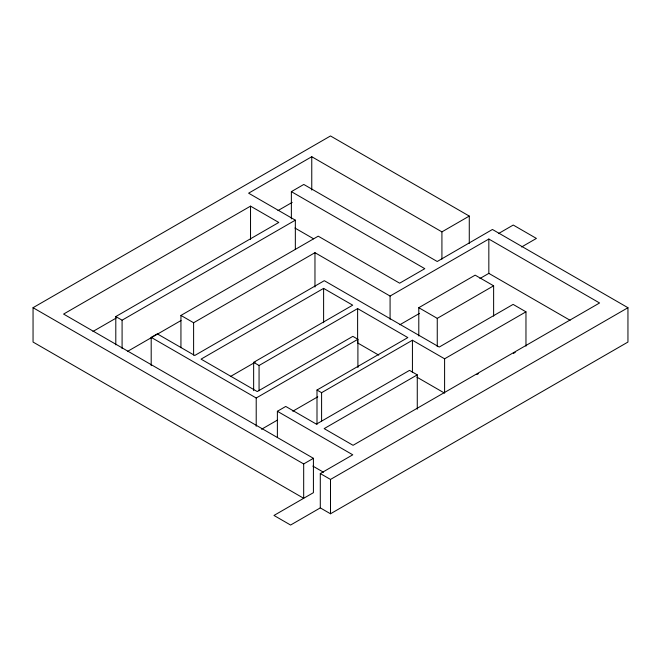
<?xml version="1.0" encoding="UTF-8"?>
<svg xmlns="http://www.w3.org/2000/svg" width="661" height="661" viewBox="0 0 661 661"><rect width="100%" height="100%" fill="white"/><g stroke="black" fill="none" stroke-linecap="round" stroke-linejoin="round"><path stroke-width="0.99" d="M33.05 307.695L303.68 463.939L303.68 498.295L33.05 342.051L33.05 307.695L330.5 135.959L469.277 216.081L469.277 243.364M469.277 216.081L441.92 231.871L311.761 156.723L248.61 193.186L295.343 220.163L295.343 249.47M115.799 344.852L115.799 316.561L278.785 222.46L250.527 206.141L63.588 314.074L313.421 458.313L313.421 492.668L273.976 515.448L290.592 525.041L320.296 507.888L330.5 513.779L627.95 342.051L627.95 307.712L492.437 229.474L437.227 261.5L303.796 184.46L291.369 191.64L291.369 218.907M277.959 210.595L292.195 202.382M92.961 331.467L116.113 318.106M115.799 316.561L122.087 320.188L295.343 220.163M180.94 347.744L180.94 315.429L318.214 236.175L399.649 283.189L424.8 268.672L291.369 191.64M151.195 365.649L151.195 337.366L157.285 333.855L194.747 355.486L324.303 280.685L439.243 347.05L513.11 304.399L525.966 311.827L525.966 346.174M127.449 351.454L181.031 320.519M180.94 315.429L193.607 322.75L314.966 252.684L390.081 296.054L488.834 239.042L599.577 302.978L353.057 445.299L324.163 428.617L417.273 374.861L417.273 409.2M253.642 390.643L253.642 362.36L352.693 305.167L323.609 288.378L201.06 359.13L257.236 391.56L352.85 336.358L357.907 339.283L357.907 367.566M230.367 376.555L255.229 362.203M253.642 362.36L259.062 365.492L357.618 308.588L407.837 337.581L316.999 390.031L316.999 424.379M498.419 233.614L513.25 225.046L536.41 238.423L521.579 246.983M151.195 337.366L256.212 397.996L357.907 339.283M418.793 335.97L418.793 307.695L475.16 275.15L493.627 285.816L493.627 316.115M399.872 324.741L419.438 313.438M479.936 278.512L488.834 273.373L570.104 320.296M418.793 307.695L437.26 318.362L493.627 285.816M277.38 437.541L277.38 411.282L285.75 406.449L316.396 424.139L409.514 370.383L417.273 374.861M316.999 390.031L321.593 392.684L412.431 340.233L444.597 358.807L525.966 311.827M261.558 429.253L277.62 419.983M292.782 411.225L317.759 396.807M303.68 463.939L313.421 458.313M476.788 374.564L478.581 373.531M513.448 353.395L515.241 352.363M320.296 507.888L320.296 473.549L352.767 454.809L277.38 411.282M320.296 473.549L330.5 479.44L627.95 307.712M294.93 228.028L313.611 238.811M378.761 355.139L357.618 342.935L357.618 308.588M416.901 377.158L444.597 393.146L444.597 358.807M312.86 466.096L323.502 472.243M488.834 239.042L488.834 273.373M441.92 231.871L441.92 259.153M437.26 318.362L437.26 346.637M412.431 340.233L412.431 372.556M390.081 296.054L390.081 319.28M330.5 479.44L330.5 513.779M323.609 288.378L323.609 322.725M321.593 392.684L321.593 420.966M314.966 252.684L314.966 287.023M311.761 156.723L311.761 190.071M259.062 365.492L259.062 390.742M256.212 397.996L256.212 426.279M250.527 206.141L250.527 239.489M193.607 322.75L193.607 355.064M122.087 320.188L122.087 348.487"/></g></svg>
